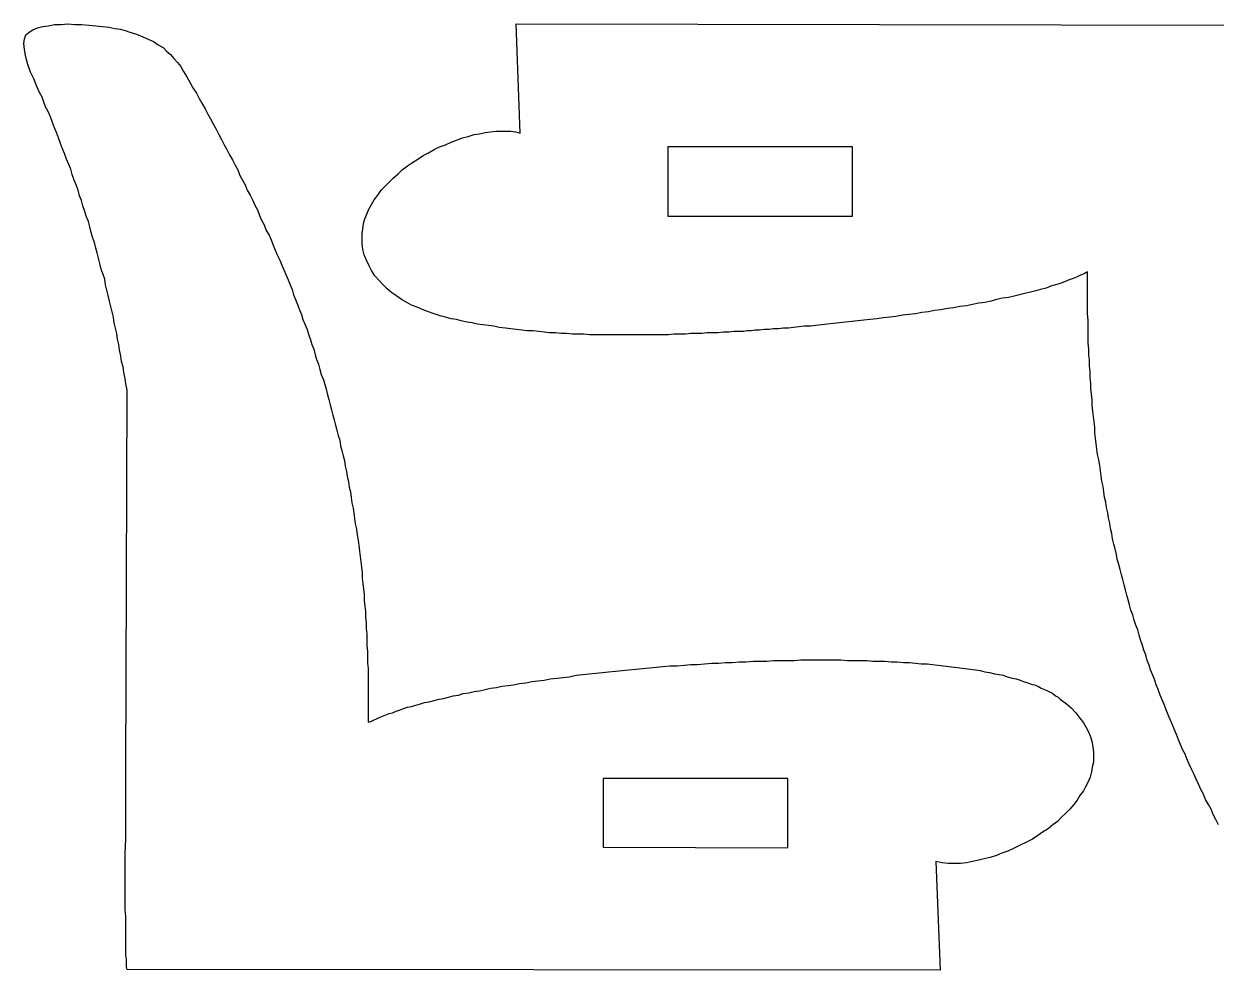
# Model space of a CAD drawing. Extents: x 11 to 591, y 39 to 419.
# Drawn here: x 81.27 to 125.15, y 148.03 to 182.86 of the extents above; entities that cross this region are included whole.
import ezdxf

# ---------------------------------------------------------------- set-up
doc = ezdxf.new("R2010")
doc.units = 0
doc.layers.get('0').update_dxf_attribs({"linetype": 'CONTINUOUS'})

msp = doc.modelspace()

# ---------------------------------------------------------------- linework, layer by layer
at = {"color": 3}
for p, q in [((81.465419, 182.555266), (81.590419, 182.630266)), ((81.590419, 182.630266), (81.765419, 182.705266)), ((81.765419, 182.705266), (81.965419, 182.755266)), ((81.965419, 182.755266), (82.165419, 182.780266)), ((82.165419, 182.780266), (82.390419, 182.830266)), ((82.390419, 182.830266), (82.640419, 182.830266)), ((82.640419, 182.830266), (82.890419, 182.855266)), ((82.890419, 182.855266), (83.140419, 182.830266)), ((83.140419, 182.830266), (83.390419, 182.830266)), ((83.390419, 182.830266), (83.665419, 182.805266)), ((83.665419, 182.805266), (83.915419, 182.780266)), ((83.915419, 182.780266), (84.165419, 182.755266)), ((84.165419, 182.755266), (84.390419, 182.730266)), ((84.390419, 182.730266), (84.615419, 182.680266)), ((84.615419, 182.680266), (84.815419, 182.655266)), ((84.815419, 182.655266), (84.990419, 182.605266)), ((84.990419, 182.605266), (85.165419, 182.555266)), ((99.540419, 178.830266), (99.390419, 182.855266)), ((99.390419, 182.855266), (129.315419, 182.805266)), ((81.265419, 182.130266), (81.290419, 182.305266)), ((81.290419, 182.305266), (81.340419, 182.455266)), ((81.340419, 182.455266), (81.465419, 182.555266)), ((85.165419, 182.555266), (85.415419, 182.480266)), ((85.415419, 182.480266), (85.640419, 182.380266)), ((85.640419, 182.380266), (85.865419, 182.280266)), ((85.865419, 182.280266), (86.040419, 182.205266)), ((86.040419, 182.205266), (86.215419, 182.080266)), ((81.290419, 181.905266), (81.265419, 182.130266)), ((81.340419, 181.630266), (81.290419, 181.905266)), ((86.215419, 182.080266), (86.390419, 181.980266)), ((86.390419, 181.980266), (86.515419, 181.855266)), ((86.515419, 181.855266), (86.665419, 181.730266)), ((86.665419, 181.730266), (86.790419, 181.580266)), ((81.415419, 181.355266), (81.340419, 181.630266)), ((81.515419, 181.080266), (81.415419, 181.355266)), ((86.790419, 181.580266), (86.915419, 181.430266)), ((86.915419, 181.430266), (87.040419, 181.280266)), ((87.040419, 181.280266), (87.140419, 181.105266)), ((81.640419, 180.805266), (81.515419, 181.080266)), ((87.140419, 181.105266), (87.265419, 180.905266)), ((87.265419, 180.905266), (87.390419, 180.680266)), ((81.740419, 180.555266), (81.640419, 180.805266)), ((81.840419, 180.330266), (81.740419, 180.555266)), ((87.390419, 180.680266), (87.490419, 180.505266)), ((87.490419, 180.505266), (87.615419, 180.305266)), ((81.940419, 180.155266), (81.840419, 180.330266)), ((81.990419, 180.005266), (81.940419, 180.155266)), ((82.065419, 179.805266), (81.990419, 180.005266)), ((87.615419, 180.305266), (87.715419, 180.105266)), ((87.715419, 180.105266), (87.815419, 179.930266)), ((82.165419, 179.630266), (82.065419, 179.805266)), ((82.240419, 179.430266), (82.165419, 179.630266)), ((87.815419, 179.930266), (87.940419, 179.730266)), ((87.940419, 179.730266), (88.040419, 179.530266)), ((88.040419, 179.530266), (88.140419, 179.355266)), ((82.315419, 179.230266), (82.240419, 179.430266)), ((82.390419, 179.030266), (82.315419, 179.230266)), ((88.140419, 179.355266), (88.240419, 179.155266)), ((88.240419, 179.155266), (88.340419, 178.980266)), ((82.465419, 178.855266), (82.390419, 179.030266)), ((82.540419, 178.655266), (82.465419, 178.855266)), ((82.615419, 178.455266), (82.540419, 178.655266)), ((88.340419, 178.980266), (88.440419, 178.780266)), ((88.440419, 178.780266), (88.540419, 178.605266)), ((97.190419, 178.580266), (97.415419, 178.655266)), ((97.415419, 178.655266), (97.615419, 178.705266)), ((97.615419, 178.705266), (97.840419, 178.780266)), ((97.840419, 178.780266), (98.040419, 178.805266)), ((98.040419, 178.805266), (98.240419, 178.855266)), ((98.240419, 178.855266), (98.440419, 178.880266)), ((98.440419, 178.880266), (98.640419, 178.905266)), ((98.640419, 178.905266), (98.840419, 178.905266)), ((98.840419, 178.905266), (99.015419, 178.905266)), ((99.015419, 178.905266), (99.190419, 178.905266)), ((99.190419, 178.905266), (99.365419, 178.880266)), ((99.365419, 178.880266), (99.540419, 178.830266)), ((82.690419, 178.255266), (82.615419, 178.455266)), ((82.765419, 178.080266), (82.690419, 178.255266)), ((88.540419, 178.605266), (88.640419, 178.405266)), ((88.640419, 178.405266), (88.740419, 178.230266)), ((88.740419, 178.230266), (88.840419, 178.030266)), ((96.165419, 178.105266), (96.365419, 178.230266)), ((96.365419, 178.230266), (96.565419, 178.330266)), ((96.565419, 178.330266), (96.790419, 178.405266)), ((96.790419, 178.405266), (96.990419, 178.505266)), ((96.990419, 178.505266), (97.190419, 178.580266)), ((82.840419, 177.880266), (82.765419, 178.080266)), ((82.915419, 177.680266), (82.840419, 177.880266)), ((88.840419, 178.030266), (88.940419, 177.855266)), ((88.940419, 177.855266), (89.040419, 177.655266)), ((95.390419, 177.630266), (95.565419, 177.755266)), ((95.565419, 177.755266), (95.765419, 177.880266)), ((95.765419, 177.880266), (95.965419, 178.005266)), ((95.965419, 178.005266), (96.165419, 178.105266)), ((82.990419, 177.505266), (82.915419, 177.680266)), ((83.040419, 177.305266), (82.990419, 177.505266)), ((89.040419, 177.655266), (89.140419, 177.480266)), ((89.140419, 177.480266), (89.215419, 177.280266)), ((94.865419, 177.180266), (95.040419, 177.330266)), ((95.040419, 177.330266), (95.190419, 177.480266)), ((95.190419, 177.480266), (95.390419, 177.630266)), ((83.115419, 177.105266), (83.040419, 177.305266)), ((83.190419, 176.930266), (83.115419, 177.105266)), ((83.265419, 176.730266), (83.190419, 176.930266)), ((89.215419, 177.280266), (89.315419, 177.105266)), ((89.315419, 177.105266), (89.415419, 176.930266)), ((89.415419, 176.930266), (89.490419, 176.730266)), ((94.415419, 176.730266), (94.565419, 176.880266)), ((94.565419, 176.880266), (94.715419, 177.030266)), ((94.715419, 177.030266), (94.865419, 177.180266)), ((83.315419, 176.530266), (83.265419, 176.730266)), ((83.390419, 176.355266), (83.315419, 176.530266)), ((89.490419, 176.730266), (89.590419, 176.555266)), ((89.590419, 176.555266), (89.690419, 176.355266)), ((94.165419, 176.380266), (94.290419, 176.555266)), ((94.290419, 176.555266), (94.415419, 176.730266)), ((83.440419, 176.155266), (83.390419, 176.355266)), ((83.515419, 175.955266), (83.440419, 176.155266)), ((89.690419, 176.355266), (89.765419, 176.180266)), ((89.765419, 176.180266), (89.865419, 176.005266)), ((89.865419, 176.005266), (89.940419, 175.805266)), ((93.890419, 175.855266), (93.965419, 176.030266)), ((93.965419, 176.030266), (94.065419, 176.205266)), ((94.065419, 176.205266), (94.165419, 176.380266)), ((83.565419, 175.780266), (83.515419, 175.955266)), ((83.640419, 175.580266), (83.565419, 175.780266)), ((83.690419, 175.380266), (83.640419, 175.580266)), ((89.940419, 175.805266), (90.015419, 175.630266)), ((90.015419, 175.630266), (90.115419, 175.455266)), ((93.765419, 175.505266), (93.815419, 175.680266)), ((93.815419, 175.680266), (93.890419, 175.855266)), ((83.740419, 175.180266), (83.690419, 175.380266)), ((83.790419, 175.005266), (83.740419, 175.180266)), ((90.115419, 175.455266), (90.190419, 175.255266)), ((90.190419, 175.255266), (90.290419, 175.080266)), ((93.715419, 175.130266), (93.740419, 175.305266)), ((93.715419, 174.930266), (93.715419, 175.130266)), ((93.740419, 175.305266), (93.765419, 175.505266)), ((83.865419, 174.805266), (83.790419, 175.005266)), ((83.915419, 174.605266), (83.865419, 174.805266)), ((90.290419, 175.080266), (90.365419, 174.905266)), ((90.365419, 174.905266), (90.440419, 174.705266)), ((90.440419, 174.705266), (90.515419, 174.530266)), ((93.715419, 174.755266), (93.715419, 174.930266)), ((93.740419, 174.555266), (93.715419, 174.755266)), ((83.965419, 174.430266), (83.915419, 174.605266)), ((84.015419, 174.230266), (83.965419, 174.430266)), ((90.515419, 174.530266), (90.590419, 174.355266)), ((90.590419, 174.355266), (90.690419, 174.155266)), ((93.790419, 174.355266), (93.740419, 174.555266)), ((93.865419, 174.180266), (93.790419, 174.355266)), ((84.065419, 174.030266), (84.015419, 174.230266)), ((84.115419, 173.830266), (84.065419, 174.030266)), ((84.190419, 173.630266), (84.115419, 173.830266)), ((90.690419, 174.155266), (90.765419, 173.980266)), ((90.765419, 173.980266), (90.840419, 173.805266)), ((90.840419, 173.805266), (90.915419, 173.605266)), ((93.965419, 173.980266), (93.865419, 174.180266)), ((94.065419, 173.780266), (93.965419, 173.980266)), ((84.240419, 173.455266), (84.190419, 173.630266)), ((84.265419, 173.255266), (84.240419, 173.455266)), ((90.915419, 173.605266), (90.990419, 173.430266)), ((90.990419, 173.430266), (91.065419, 173.255266)), ((94.190419, 173.580266), (94.065419, 173.780266)), ((94.340419, 173.405266), (94.190419, 173.580266)), ((94.490419, 173.255266), (94.340419, 173.405266)), ((119.740419, 173.430266), (119.565419, 173.355266)), ((119.890419, 173.480266), (119.740419, 173.430266)), ((120.015419, 173.530266), (119.890419, 173.480266)), ((120.165419, 173.605266), (120.015419, 173.530266)), ((120.290419, 173.655266), (120.165419, 173.605266)), ((120.415419, 173.730266), (120.290419, 173.655266)), ((120.415419, 173.505266), (120.415419, 173.730266)), ((120.415419, 173.280266), (120.415419, 173.505266)), ((84.315419, 173.055266), (84.265419, 173.255266)), ((84.365419, 172.855266), (84.315419, 173.055266)), ((91.065419, 173.255266), (91.140419, 173.080266)), ((91.140419, 173.080266), (91.190419, 172.880266)), ((94.640419, 173.105266), (94.490419, 173.255266)), ((94.815419, 172.955266), (94.640419, 173.105266)), ((94.990419, 172.830266), (94.815419, 172.955266)), ((118.115419, 172.930266), (117.915419, 172.880266)), ((118.315419, 172.980266), (118.115419, 172.930266)), ((118.515419, 173.030266), (118.315419, 172.980266)), ((118.690419, 173.080266), (118.515419, 173.030266)), ((118.890419, 173.130266), (118.690419, 173.080266)), ((119.065419, 173.205266), (118.890419, 173.130266)), ((119.240419, 173.255266), (119.065419, 173.205266)), ((119.415419, 173.305266), (119.240419, 173.255266)), ((119.565419, 173.355266), (119.415419, 173.305266)), ((120.415419, 173.055266), (120.415419, 173.280266)), ((120.415419, 172.830266), (120.415419, 173.055266)), ((84.415419, 172.655266), (84.365419, 172.855266)), ((84.465419, 172.455266), (84.415419, 172.655266)), ((91.190419, 172.880266), (91.265419, 172.705266)), ((91.265419, 172.705266), (91.340419, 172.530266)), ((91.340419, 172.530266), (91.415419, 172.330266)), ((95.165419, 172.705266), (94.990419, 172.830266)), ((95.365419, 172.605266), (95.165419, 172.705266)), ((95.540419, 172.505266), (95.365419, 172.605266)), ((95.740419, 172.430266), (95.540419, 172.505266)), ((115.965419, 172.480266), (115.715419, 172.455266)), ((116.190419, 172.530266), (115.965419, 172.480266)), ((116.415419, 172.580266), (116.190419, 172.530266)), ((116.640419, 172.605266), (116.415419, 172.580266)), ((116.865419, 172.655266), (116.640419, 172.605266)), ((117.065419, 172.705266), (116.865419, 172.655266)), ((117.290419, 172.755266), (117.065419, 172.705266)), ((117.515419, 172.780266), (117.290419, 172.755266)), ((117.715419, 172.830266), (117.515419, 172.780266)), ((117.915419, 172.880266), (117.715419, 172.830266)), ((120.415419, 172.605266), (120.415419, 172.830266)), ((120.415419, 172.405266), (120.415419, 172.605266)), ((84.515419, 172.255266), (84.465419, 172.455266)), ((84.565419, 172.055266), (84.515419, 172.255266)), ((84.590419, 171.855266), (84.565419, 172.055266)), ((91.415419, 172.330266), (91.490419, 172.155266)), ((91.490419, 172.155266), (91.540419, 171.980266)), ((95.965419, 172.330266), (95.740419, 172.430266)), ((96.165419, 172.255266), (95.965419, 172.330266)), ((96.365419, 172.180266), (96.165419, 172.255266)), ((96.590419, 172.105266), (96.365419, 172.180266)), ((96.790419, 172.055266), (96.590419, 172.105266)), ((96.990419, 172.005266), (96.790419, 172.055266)), ((113.140419, 172.055266), (112.890419, 172.030266)), ((113.365419, 172.080266), (113.140419, 172.055266)), ((113.615419, 172.130266), (113.365419, 172.080266)), ((113.840419, 172.155266), (113.615419, 172.130266)), ((114.090419, 172.180266), (113.840419, 172.155266)), ((114.315419, 172.230266), (114.090419, 172.180266)), ((114.565419, 172.255266), (114.315419, 172.230266)), ((114.790419, 172.305266), (114.565419, 172.255266)), ((115.015419, 172.330266), (114.790419, 172.305266)), ((115.265419, 172.380266), (115.015419, 172.330266)), ((115.490419, 172.405266), (115.265419, 172.380266)), ((115.715419, 172.455266), (115.490419, 172.405266)), ((120.415419, 172.180266), (120.415419, 172.405266)), ((120.440419, 171.955266), (120.415419, 172.180266)), ((84.640419, 171.655266), (84.590419, 171.855266)), ((84.690419, 171.455266), (84.640419, 171.655266)), ((91.540419, 171.980266), (91.615419, 171.780266)), ((91.615419, 171.780266), (91.690419, 171.605266)), ((91.690419, 171.605266), (91.740419, 171.430266)), ((97.190419, 171.980266), (96.990419, 172.005266)), ((97.365419, 171.930266), (97.190419, 171.980266)), ((97.565419, 171.880266), (97.365419, 171.930266)), ((97.765419, 171.855266), (97.565419, 171.880266)), ((97.965419, 171.805266), (97.765419, 171.855266)), ((98.165419, 171.780266), (97.965419, 171.805266)), ((98.365419, 171.755266), (98.165419, 171.780266)), ((98.565419, 171.730266), (98.365419, 171.755266)), ((98.765419, 171.680266), (98.565419, 171.730266)), ((98.990419, 171.655266), (98.765419, 171.680266)), ((99.190419, 171.630266), (98.990419, 171.655266)), ((99.390419, 171.605266), (99.190419, 171.630266)), ((99.590419, 171.580266), (99.390419, 171.605266)), ((108.515419, 171.605266), (108.340419, 171.580266)), ((108.690419, 171.605266), (108.515419, 171.605266)), ((108.865419, 171.630266), (108.690419, 171.605266)), ((109.040419, 171.630266), (108.865419, 171.630266)), ((109.215419, 171.655266), (109.040419, 171.630266)), ((109.415419, 171.655266), (109.215419, 171.655266)), ((109.590419, 171.680266), (109.415419, 171.655266)), ((109.790419, 171.705266), (109.590419, 171.680266)), ((109.990419, 171.730266), (109.790419, 171.705266)), ((110.215419, 171.730266), (109.990419, 171.730266)), ((110.415419, 171.755266), (110.215419, 171.730266)), ((110.640419, 171.780266), (110.415419, 171.755266)), ((110.840419, 171.805266), (110.640419, 171.780266)), ((111.065419, 171.830266), (110.840419, 171.805266)), ((111.290419, 171.855266), (111.065419, 171.830266)), ((111.515419, 171.880266), (111.290419, 171.855266)), ((111.740419, 171.905266), (111.515419, 171.880266)), ((111.965419, 171.930266), (111.740419, 171.905266)), ((112.190419, 171.955266), (111.965419, 171.930266)), ((112.415419, 171.980266), (112.190419, 171.955266)), ((112.665419, 172.005266), (112.415419, 171.980266)), ((112.890419, 172.030266), (112.665419, 172.005266)), ((120.440419, 171.755266), (120.440419, 171.955266)), ((120.440419, 171.530266), (120.440419, 171.755266)), ((84.715419, 171.255266), (84.690419, 171.455266)), ((84.765419, 171.055266), (84.715419, 171.255266)), ((91.740419, 171.430266), (91.815419, 171.230266)), ((91.815419, 171.230266), (91.865419, 171.055266)), ((99.790419, 171.555266), (99.590419, 171.580266)), ((100.015419, 171.555266), (99.790419, 171.555266)), ((100.215419, 171.530266), (100.015419, 171.555266)), ((100.415419, 171.505266), (100.215419, 171.530266)), ((100.615419, 171.480266), (100.415419, 171.505266)), ((100.840419, 171.480266), (100.615419, 171.480266)), ((101.040419, 171.455266), (100.840419, 171.480266)), ((101.240419, 171.455266), (101.040419, 171.455266)), ((101.465419, 171.430266), (101.240419, 171.455266)), ((101.665419, 171.430266), (101.465419, 171.430266)), ((101.865419, 171.430266), (101.665419, 171.430266)), ((102.090419, 171.405266), (101.865419, 171.430266)), ((102.290419, 171.405266), (102.090419, 171.405266)), ((102.490419, 171.405266), (102.290419, 171.405266)), ((102.715419, 171.405266), (102.490419, 171.405266)), ((102.915419, 171.405266), (102.715419, 171.405266)), ((103.115419, 171.405266), (102.915419, 171.405266)), ((103.340419, 171.405266), (103.115419, 171.405266)), ((103.540419, 171.405266), (103.340419, 171.405266)), ((103.740419, 171.405266), (103.540419, 171.405266)), ((103.965419, 171.405266), (103.740419, 171.405266)), ((104.165419, 171.405266), (103.965419, 171.405266)), ((104.365419, 171.405266), (104.165419, 171.405266)), ((104.590419, 171.405266), (104.365419, 171.405266)), ((104.790419, 171.405266), (104.590419, 171.405266)), ((104.990419, 171.405266), (104.790419, 171.405266)), ((105.190419, 171.430266), (104.990419, 171.405266)), ((105.415419, 171.430266), (105.190419, 171.430266)), ((105.615419, 171.430266), (105.415419, 171.430266)), ((105.815419, 171.455266), (105.615419, 171.430266)), ((106.015419, 171.455266), (105.815419, 171.455266)), ((106.215419, 171.455266), (106.015419, 171.455266)), ((106.415419, 171.480266), (106.215419, 171.455266)), ((106.615419, 171.480266), (106.415419, 171.480266)), ((106.815419, 171.480266), (106.615419, 171.480266)), ((107.015419, 171.505266), (106.815419, 171.480266)), ((107.215419, 171.505266), (107.015419, 171.505266)), ((107.415419, 171.530266), (107.215419, 171.505266)), ((107.615419, 171.530266), (107.415419, 171.530266)), ((107.765419, 171.530266), (107.615419, 171.530266)), ((107.890419, 171.555266), (107.765419, 171.530266)), ((108.040419, 171.555266), (107.890419, 171.555266)), ((108.190419, 171.580266), (108.040419, 171.555266)), ((108.340419, 171.580266), (108.190419, 171.580266)), ((120.440419, 171.305266), (120.440419, 171.530266)), ((120.440419, 171.105266), (120.440419, 171.305266)), ((84.790419, 170.855266), (84.765419, 171.055266)), ((84.840419, 170.630266), (84.790419, 170.855266)), ((91.865419, 171.055266), (91.940419, 170.880266)), ((91.940419, 170.880266), (91.990419, 170.680266)), ((120.465419, 170.880266), (120.440419, 171.105266)), ((120.465419, 170.680266), (120.465419, 170.880266)), ((84.865419, 170.430266), (84.840419, 170.630266)), ((84.915419, 170.230266), (84.865419, 170.430266)), ((91.990419, 170.680266), (92.040419, 170.505266)), ((92.040419, 170.505266), (92.115419, 170.330266)), ((92.115419, 170.330266), (92.165419, 170.130266)), ((120.490419, 170.480266), (120.465419, 170.680266)), ((120.490419, 170.255266), (120.490419, 170.480266)), ((84.940419, 170.030266), (84.915419, 170.230266)), ((84.990419, 169.805266), (84.940419, 170.030266)), ((92.165419, 170.130266), (92.215419, 169.955266)), ((92.215419, 169.955266), (92.290419, 169.755266)), ((120.515419, 170.055266), (120.490419, 170.255266)), ((120.515419, 169.830266), (120.515419, 170.055266)), ((85.015419, 169.605266), (84.990419, 169.805266)), ((85.065419, 169.380266), (85.015419, 169.605266)), ((92.290419, 169.755266), (92.340419, 169.580266)), ((92.340419, 169.580266), (92.390419, 169.405266)), ((120.540419, 169.630266), (120.515419, 169.830266)), ((120.540419, 169.430266), (120.540419, 169.630266)), ((120.565419, 169.230266), (120.540419, 169.430266)), ((85.015419, 155.330266), (85.065419, 169.380266)), ((92.390419, 169.405266), (92.440419, 169.205266)), ((92.440419, 169.205266), (92.490419, 169.030266)), ((92.490419, 169.030266), (92.540419, 168.830266)), ((120.590419, 169.005266), (120.565419, 169.230266)), ((120.590419, 168.805266), (120.590419, 169.005266)), ((92.540419, 168.830266), (92.590419, 168.655266)), ((92.590419, 168.655266), (92.640419, 168.455266)), ((120.615419, 168.605266), (120.590419, 168.805266)), ((120.640419, 168.405266), (120.615419, 168.605266)), ((92.640419, 168.455266), (92.690419, 168.280266)), ((92.690419, 168.280266), (92.740419, 168.080266)), ((120.665419, 168.205266), (120.640419, 168.405266)), ((120.690419, 168.005266), (120.665419, 168.205266)), ((92.740419, 168.080266), (92.790419, 167.905266)), ((92.790419, 167.905266), (92.840419, 167.705266)), ((92.840419, 167.705266), (92.890419, 167.530266)), ((120.690419, 167.805266), (120.690419, 168.005266)), ((120.715419, 167.605266), (120.690419, 167.805266)), ((92.890419, 167.530266), (92.915419, 167.330266)), ((92.915419, 167.330266), (92.965419, 167.155266)), ((120.740419, 167.405266), (120.715419, 167.605266)), ((120.765419, 167.205266), (120.740419, 167.405266)), ((92.965419, 167.155266), (93.015419, 166.955266)), ((93.015419, 166.955266), (93.065419, 166.780266)), ((93.065419, 166.780266), (93.090419, 166.580266)), ((120.790419, 167.005266), (120.765419, 167.205266)), ((120.840419, 166.805266), (120.790419, 167.005266)), ((120.865419, 166.605266), (120.840419, 166.805266)), ((93.090419, 166.580266), (93.140419, 166.380266)), ((93.140419, 166.380266), (93.165419, 166.205266)), ((120.890419, 166.405266), (120.865419, 166.605266)), ((120.915419, 166.205266), (120.890419, 166.405266)), ((93.165419, 166.205266), (93.215419, 166.005266)), ((93.215419, 166.005266), (93.240419, 165.805266)), ((120.940419, 166.030266), (120.915419, 166.205266)), ((120.990419, 165.830266), (120.940419, 166.030266)), ((93.240419, 165.805266), (93.290419, 165.630266)), ((93.290419, 165.630266), (93.315419, 165.430266)), ((121.015419, 165.630266), (120.990419, 165.830266)), ((121.040419, 165.430266), (121.015419, 165.630266)), ((93.315419, 165.430266), (93.340419, 165.230266)), ((93.340419, 165.230266), (93.390419, 165.030266)), ((93.390419, 165.030266), (93.415419, 164.855266)), ((121.090419, 165.255266), (121.040419, 165.430266)), ((121.115419, 165.055266), (121.090419, 165.255266)), ((121.165419, 164.855266), (121.115419, 165.055266)), ((93.415419, 164.855266), (93.440419, 164.655266)), ((93.440419, 164.655266), (93.465419, 164.455266)), ((121.190419, 164.680266), (121.165419, 164.855266)), ((121.240419, 164.480266), (121.190419, 164.680266)), ((93.465419, 164.455266), (93.515419, 164.255266)), ((93.515419, 164.255266), (93.540419, 164.055266)), ((121.265419, 164.280266), (121.240419, 164.480266)), ((121.315419, 164.105266), (121.265419, 164.280266)), ((93.540419, 164.055266), (93.565419, 163.855266)), ((93.565419, 163.855266), (93.590419, 163.655266)), ((121.340419, 163.905266), (121.315419, 164.105266)), ((121.390419, 163.705266), (121.340419, 163.905266)), ((121.440419, 163.530266), (121.390419, 163.705266)), ((93.590419, 163.655266), (93.615419, 163.455266)), ((93.615419, 163.455266), (93.640419, 163.255266)), ((121.490419, 163.330266), (121.440419, 163.530266)), ((121.515419, 163.155266), (121.490419, 163.330266)), ((93.640419, 163.255266), (93.665419, 163.055266)), ((93.665419, 163.055266), (93.690419, 162.855266)), ((93.690419, 162.855266), (93.715419, 162.655266)), ((121.565419, 162.955266), (121.515419, 163.155266)), ((121.615419, 162.780266), (121.565419, 162.955266)), ((93.715419, 162.655266), (93.715419, 162.455266)), ((93.715419, 162.455266), (93.740419, 162.255266)), ((121.665419, 162.580266), (121.615419, 162.780266)), ((121.715419, 162.405266), (121.665419, 162.580266)), ((121.765419, 162.205266), (121.715419, 162.405266)), ((93.740419, 162.255266), (93.765419, 162.055266)), ((93.765419, 162.055266), (93.790419, 161.855266)), ((121.815419, 162.030266), (121.765419, 162.205266)), ((121.865419, 161.830266), (121.815419, 162.030266)), ((93.790419, 161.855266), (93.790419, 161.630266)), ((93.790419, 161.630266), (93.815419, 161.430266)), ((121.915419, 161.655266), (121.865419, 161.830266)), ((121.965419, 161.480266), (121.915419, 161.655266)), ((93.815419, 161.430266), (93.840419, 161.230266)), ((93.840419, 161.230266), (93.840419, 161.030266)), ((122.015419, 161.280266), (121.965419, 161.480266)), ((122.090419, 161.105266), (122.015419, 161.280266)), ((122.140419, 160.905266), (122.090419, 161.105266)), ((93.840419, 161.030266), (93.865419, 160.805266)), ((93.865419, 160.805266), (93.865419, 160.605266)), ((122.190419, 160.730266), (122.140419, 160.905266)), ((122.265419, 160.555266), (122.190419, 160.730266)), ((93.865419, 160.605266), (93.890419, 160.405266)), ((93.890419, 160.405266), (93.890419, 160.180266)), ((122.315419, 160.355266), (122.265419, 160.555266)), ((122.365419, 160.180266), (122.315419, 160.355266)), ((93.890419, 160.180266), (93.890419, 159.980266)), ((93.890419, 159.980266), (93.915419, 159.755266)), ((93.915419, 159.755266), (93.915419, 159.555266)), ((122.440419, 159.980266), (122.365419, 160.180266)), ((122.490419, 159.805266), (122.440419, 159.980266)), ((122.565419, 159.630266), (122.490419, 159.805266)), ((93.915419, 159.555266), (93.915419, 159.330266)), ((93.915419, 159.330266), (93.940419, 159.130266)), ((106.315419, 159.305266), (106.590419, 159.330266)), ((106.590419, 159.330266), (106.840419, 159.330266)), ((106.840419, 159.330266), (107.090419, 159.355266)), ((107.090419, 159.355266), (107.340419, 159.355266)), ((107.340419, 159.355266), (107.590419, 159.380266)), ((107.590419, 159.380266), (107.840419, 159.380266)), ((107.840419, 159.380266), (108.115419, 159.405266)), ((108.115419, 159.405266), (108.365419, 159.405266)), ((108.365419, 159.405266), (108.615419, 159.405266)), ((108.615419, 159.405266), (108.865419, 159.430266)), ((108.865419, 159.430266), (109.115419, 159.430266)), ((109.115419, 159.430266), (109.365419, 159.430266)), ((109.365419, 159.430266), (109.615419, 159.430266)), ((109.615419, 159.430266), (109.865419, 159.455266)), ((109.865419, 159.455266), (110.115419, 159.455266)), ((110.115419, 159.455266), (110.365419, 159.455266)), ((110.365419, 159.455266), (110.615419, 159.455266)), ((110.615419, 159.455266), (110.840419, 159.455266)), ((110.840419, 159.455266), (111.090419, 159.455266)), ((111.090419, 159.455266), (111.340419, 159.455266)), ((111.340419, 159.455266), (111.565419, 159.430266)), ((111.565419, 159.430266), (111.815419, 159.430266)), ((111.815419, 159.430266), (112.040419, 159.430266)), ((112.040419, 159.430266), (112.290419, 159.430266)), ((112.290419, 159.430266), (112.515419, 159.405266)), ((112.515419, 159.405266), (112.740419, 159.405266)), ((112.740419, 159.405266), (112.965419, 159.405266)), ((112.965419, 159.405266), (113.190419, 159.380266)), ((113.190419, 159.380266), (113.415419, 159.380266)), ((113.415419, 159.380266), (113.640419, 159.355266)), ((113.640419, 159.355266), (113.865419, 159.355266)), ((113.865419, 159.355266), (114.090419, 159.330266)), ((114.090419, 159.330266), (114.290419, 159.305266)), ((122.615419, 159.430266), (122.565419, 159.630266)), ((122.690419, 159.255266), (122.615419, 159.430266)), ((93.940419, 159.130266), (93.940419, 158.905266)), ((93.940419, 158.905266), (93.940419, 158.680266)), ((101.340419, 158.830266), (101.590419, 158.880266)), ((101.590419, 158.880266), (101.840419, 158.905266)), ((101.840419, 158.905266), (102.065419, 158.930266)), ((102.065419, 158.930266), (102.315419, 158.955266)), ((102.315419, 158.955266), (102.565419, 158.980266)), ((102.565419, 158.980266), (102.790419, 159.005266)), ((102.790419, 159.005266), (103.040419, 159.030266)), ((103.040419, 159.030266), (103.290419, 159.055266)), ((103.290419, 159.055266), (103.540419, 159.080266)), ((103.540419, 159.080266), (103.790419, 159.105266)), ((103.790419, 159.105266), (104.040419, 159.130266)), ((104.040419, 159.130266), (104.290419, 159.155266)), ((104.290419, 159.155266), (104.540419, 159.180266)), ((104.540419, 159.180266), (104.790419, 159.205266)), ((104.790419, 159.205266), (105.040419, 159.230266)), ((105.040419, 159.230266), (105.315419, 159.230266)), ((105.315419, 159.230266), (105.565419, 159.255266)), ((105.565419, 159.255266), (105.815419, 159.280266)), ((105.815419, 159.280266), (106.065419, 159.280266)), ((106.065419, 159.280266), (106.315419, 159.305266)), ((114.290419, 159.305266), (114.515419, 159.305266)), ((114.515419, 159.305266), (114.715419, 159.280266)), ((114.715419, 159.280266), (114.915419, 159.255266)), ((114.915419, 159.255266), (115.115419, 159.230266)), ((115.115419, 159.230266), (115.315419, 159.205266)), ((115.315419, 159.205266), (115.515419, 159.180266)), ((115.515419, 159.180266), (115.715419, 159.155266)), ((115.715419, 159.155266), (115.915419, 159.130266)), ((115.915419, 159.130266), (116.090419, 159.105266)), ((116.090419, 159.105266), (116.290419, 159.080266)), ((116.290419, 159.080266), (116.465419, 159.055266)), ((116.465419, 159.055266), (116.640419, 159.005266)), ((116.640419, 159.005266), (116.815419, 158.980266)), ((116.815419, 158.980266), (116.990419, 158.930266)), ((116.990419, 158.930266), (117.165419, 158.905266)), ((117.165419, 158.905266), (117.315419, 158.880266)), ((117.315419, 158.880266), (117.465419, 158.830266)), ((122.740419, 159.080266), (122.690419, 159.255266)), ((122.815419, 158.905266), (122.740419, 159.080266)), ((122.890419, 158.705266), (122.815419, 158.905266)), ((93.940419, 158.680266), (93.940419, 158.480266)), ((93.940419, 158.480266), (93.940419, 158.255266)), ((98.665419, 158.430266), (98.865419, 158.480266)), ((98.865419, 158.480266), (99.090419, 158.505266)), ((99.090419, 158.505266), (99.290419, 158.530266)), ((99.290419, 158.530266), (99.515419, 158.580266)), ((99.515419, 158.580266), (99.740419, 158.605266)), ((99.740419, 158.605266), (99.965419, 158.655266)), ((99.965419, 158.655266), (100.190419, 158.680266)), ((100.190419, 158.680266), (100.415419, 158.705266)), ((100.415419, 158.705266), (100.640419, 158.755266)), ((100.640419, 158.755266), (100.890419, 158.780266)), ((100.890419, 158.780266), (101.115419, 158.805266)), ((101.115419, 158.805266), (101.340419, 158.830266)), ((117.465419, 158.830266), (117.640419, 158.780266)), ((117.640419, 158.780266), (117.790419, 158.755266)), ((117.790419, 158.755266), (117.940419, 158.705266)), ((117.940419, 158.705266), (118.065419, 158.655266)), ((118.065419, 158.655266), (118.215419, 158.605266)), ((118.215419, 158.605266), (118.340419, 158.555266)), ((118.340419, 158.555266), (118.465419, 158.530266)), ((118.465419, 158.530266), (118.590419, 158.480266)), ((118.590419, 158.480266), (118.715419, 158.405266)), ((122.940419, 158.530266), (122.890419, 158.705266)), ((123.015419, 158.355266), (122.940419, 158.530266)), ((93.940419, 158.255266), (93.940419, 158.030266)), ((93.940419, 158.030266), (93.940419, 157.805266)), ((96.365419, 157.955266), (96.540419, 158.005266)), ((96.540419, 158.005266), (96.715419, 158.030266)), ((96.715419, 158.030266), (96.890419, 158.080266)), ((96.890419, 158.080266), (97.065419, 158.130266)), ((97.065419, 158.130266), (97.265419, 158.155266)), ((97.265419, 158.155266), (97.440419, 158.205266)), ((97.440419, 158.205266), (97.640419, 158.230266)), ((97.640419, 158.230266), (97.840419, 158.280266)), ((97.840419, 158.280266), (98.040419, 158.305266)), ((98.040419, 158.305266), (98.240419, 158.355266)), ((98.240419, 158.355266), (98.440419, 158.405266)), ((98.440419, 158.405266), (98.665419, 158.430266)), ((118.715419, 158.405266), (118.840419, 158.355266)), ((118.840419, 158.355266), (118.940419, 158.305266)), ((118.940419, 158.305266), (119.040419, 158.255266)), ((119.040419, 158.255266), (119.140419, 158.205266)), ((119.140419, 158.205266), (119.240419, 158.130266)), ((119.240419, 158.130266), (119.340419, 158.080266)), ((119.340419, 158.080266), (119.415419, 158.005266)), ((119.415419, 158.005266), (119.640419, 157.830266)), ((123.090419, 158.155266), (123.015419, 158.355266)), ((123.165419, 157.980266), (123.090419, 158.155266)), ((93.940419, 157.805266), (93.940419, 157.580266)), ((93.940419, 157.580266), (93.940419, 157.380266)), ((94.965419, 157.555266), (95.115419, 157.605266)), ((95.115419, 157.605266), (95.240419, 157.655266)), ((95.240419, 157.655266), (95.390419, 157.705266)), ((95.390419, 157.705266), (95.540419, 157.730266)), ((95.540419, 157.730266), (95.690419, 157.780266)), ((95.690419, 157.780266), (95.865419, 157.830266)), ((95.865419, 157.830266), (96.015419, 157.880266)), ((96.015419, 157.880266), (96.190419, 157.905266)), ((96.190419, 157.905266), (96.365419, 157.955266)), ((119.640419, 157.830266), (119.815419, 157.680266)), ((119.815419, 157.680266), (119.990419, 157.505266)), ((123.240419, 157.805266), (123.165419, 157.980266)), ((123.315419, 157.605266), (123.240419, 157.805266)), ((123.390419, 157.430266), (123.315419, 157.605266)), ((93.940419, 157.380266), (93.940419, 157.155266)), ((93.940419, 157.155266), (94.040419, 157.180266)), ((94.040419, 157.180266), (94.140419, 157.230266)), ((94.140419, 157.230266), (94.240419, 157.280266)), ((94.240419, 157.280266), (94.340419, 157.330266)), ((94.340419, 157.330266), (94.465419, 157.380266)), ((94.465419, 157.380266), (94.590419, 157.430266)), ((94.590419, 157.430266), (94.715419, 157.480266)), ((94.715419, 157.480266), (94.840419, 157.505266)), ((94.840419, 157.505266), (94.965419, 157.555266)), ((119.990419, 157.505266), (120.140419, 157.305266)), ((120.140419, 157.305266), (120.265419, 157.130266)), ((120.265419, 157.130266), (120.365419, 156.955266)), ((123.465419, 157.255266), (123.390419, 157.430266)), ((123.540419, 157.055266), (123.465419, 157.255266)), ((120.365419, 156.955266), (120.465419, 156.780266)), ((120.465419, 156.780266), (120.540419, 156.580266)), ((123.615419, 156.880266), (123.540419, 157.055266)), ((123.690419, 156.705266), (123.615419, 156.880266)), ((123.765419, 156.505266), (123.690419, 156.705266)), ((120.540419, 156.580266), (120.590419, 156.405266)), ((120.590419, 156.405266), (120.615419, 156.230266)), ((123.840419, 156.330266), (123.765419, 156.505266)), ((123.915419, 156.155266), (123.840419, 156.330266)), ((120.615419, 156.230266), (120.640419, 156.055266)), ((120.640419, 156.055266), (120.640419, 155.855266)), ((120.640419, 155.855266), (120.640419, 155.680266)), ((124.015419, 155.980266), (123.915419, 156.155266)), ((124.090419, 155.780266), (124.015419, 155.980266)), ((120.590419, 155.505266), (120.565419, 155.330266)), ((120.640419, 155.680266), (120.590419, 155.505266)), ((124.165419, 155.605266), (124.090419, 155.780266)), ((124.240419, 155.430266), (124.165419, 155.605266)), ((124.340419, 155.230266), (124.240419, 155.430266)), ((85.015419, 155.030266), (85.015419, 155.330266)), ((85.015419, 153.605266), (85.015419, 155.030266)), ((120.440419, 154.955266), (120.340419, 154.780266)), ((120.515419, 155.130266), (120.440419, 154.955266)), ((120.565419, 155.330266), (120.515419, 155.130266)), ((124.415419, 155.055266), (124.340419, 155.230266)), ((124.515419, 154.855266), (124.415419, 155.055266)), ((120.265419, 154.630266), (120.140419, 154.455266)), ((120.340419, 154.780266), (120.265419, 154.630266)), ((124.590419, 154.680266), (124.515419, 154.855266)), ((124.690419, 154.505266), (124.590419, 154.680266)), ((124.765419, 154.305266), (124.690419, 154.505266)), ((119.915419, 154.130266), (119.765419, 153.955266)), ((120.040419, 154.280266), (119.915419, 154.130266)), ((120.140419, 154.455266), (120.040419, 154.280266)), ((124.865419, 154.130266), (124.765419, 154.305266)), ((124.965419, 153.955266), (124.865419, 154.130266)), ((119.465419, 153.655266), (119.315419, 153.505266)), ((119.615419, 153.805266), (119.465419, 153.655266)), ((119.765419, 153.955266), (119.615419, 153.805266)), ((125.040419, 153.755266), (124.965419, 153.955266)), ((125.140419, 153.580266), (125.040419, 153.755266)), ((85.015419, 152.855266), (85.015419, 153.605266)), ((118.965419, 153.230266), (118.765419, 153.105266)), ((119.140419, 153.380266), (118.965419, 153.230266)), ((119.315419, 153.505266), (119.140419, 153.380266)), ((125.240419, 153.380266), (125.140419, 153.580266)), ((84.990419, 152.330266), (85.015419, 152.855266)), ((118.390419, 152.855266), (117.690419, 152.505266)), ((118.590419, 152.980266), (118.390419, 152.855266)), ((118.765419, 153.105266), (118.590419, 152.980266)), ((84.990419, 151.805266), (84.990419, 152.330266)), ((117.265419, 152.330266), (117.065419, 152.255266)), ((117.490419, 152.405266), (117.265419, 152.330266)), ((117.690419, 152.505266), (117.490419, 152.405266)), ((115.065419, 151.980266), (114.840419, 152.030266)), ((114.840419, 152.030266), (114.990419, 148.030266)), ((115.290419, 151.955266), (115.065419, 151.980266)), ((115.515419, 151.955266), (115.290419, 151.955266)), ((115.740419, 151.955266), (115.515419, 151.955266)), ((115.965419, 151.980266), (115.740419, 151.955266)), ((116.190419, 152.030266), (115.965419, 151.980266)), ((116.415419, 152.080266), (116.190419, 152.030266)), ((116.615419, 152.130266), (116.415419, 152.080266)), ((116.840419, 152.180266), (116.615419, 152.130266)), ((117.065419, 152.255266), (116.840419, 152.180266)), ((84.990419, 151.555266), (84.990419, 151.805266)), ((84.990419, 151.280266), (84.990419, 151.555266)), ((84.990419, 151.030266), (84.990419, 151.280266)), ((84.990419, 150.755266), (84.990419, 151.030266)), ((84.990419, 150.505266), (84.990419, 150.755266)), ((84.990419, 150.255266), (84.990419, 150.505266)), ((85.015419, 150.005266), (84.990419, 150.255266)), ((85.015419, 149.780266), (85.015419, 150.005266)), ((85.015419, 149.555266), (85.015419, 149.780266)), ((85.015419, 149.330266), (85.015419, 149.555266)), ((85.015419, 149.130266), (85.015419, 149.330266)), ((85.015419, 148.930266), (85.015419, 149.130266)), ((85.015419, 148.755266), (85.015419, 148.930266)), ((85.015419, 148.580266), (85.015419, 148.755266)), ((85.040419, 148.430266), (85.015419, 148.580266)), ((85.040419, 148.280266), (85.040419, 148.430266)), ((85.040419, 148.155266), (85.040419, 148.280266)), ((85.065419, 148.055266), (85.040419, 148.155266)), ((114.990419, 148.030266), (85.065419, 148.055266))]:
    msp.add_line(p, q, dxfattribs=at)
at = {"color": 7}
for p, q in [((111.765419, 178.330266), (104.965419, 178.330266)), ((104.965419, 178.330266), (104.965419, 175.780266)), ((111.765419, 175.780266), (111.765419, 178.330266)), ((104.965419, 175.780266), (111.765419, 175.780266)), ((109.390419, 155.080266), (102.590419, 155.080266)), ((102.590419, 155.080266), (102.590419, 152.555266)), ((109.390419, 152.530266), (109.390419, 155.080266)), ((102.590419, 152.555266), (109.390419, 152.530266))]:
    msp.add_line(p, q, dxfattribs=at)

doc.saveas('drawing.dxf')
